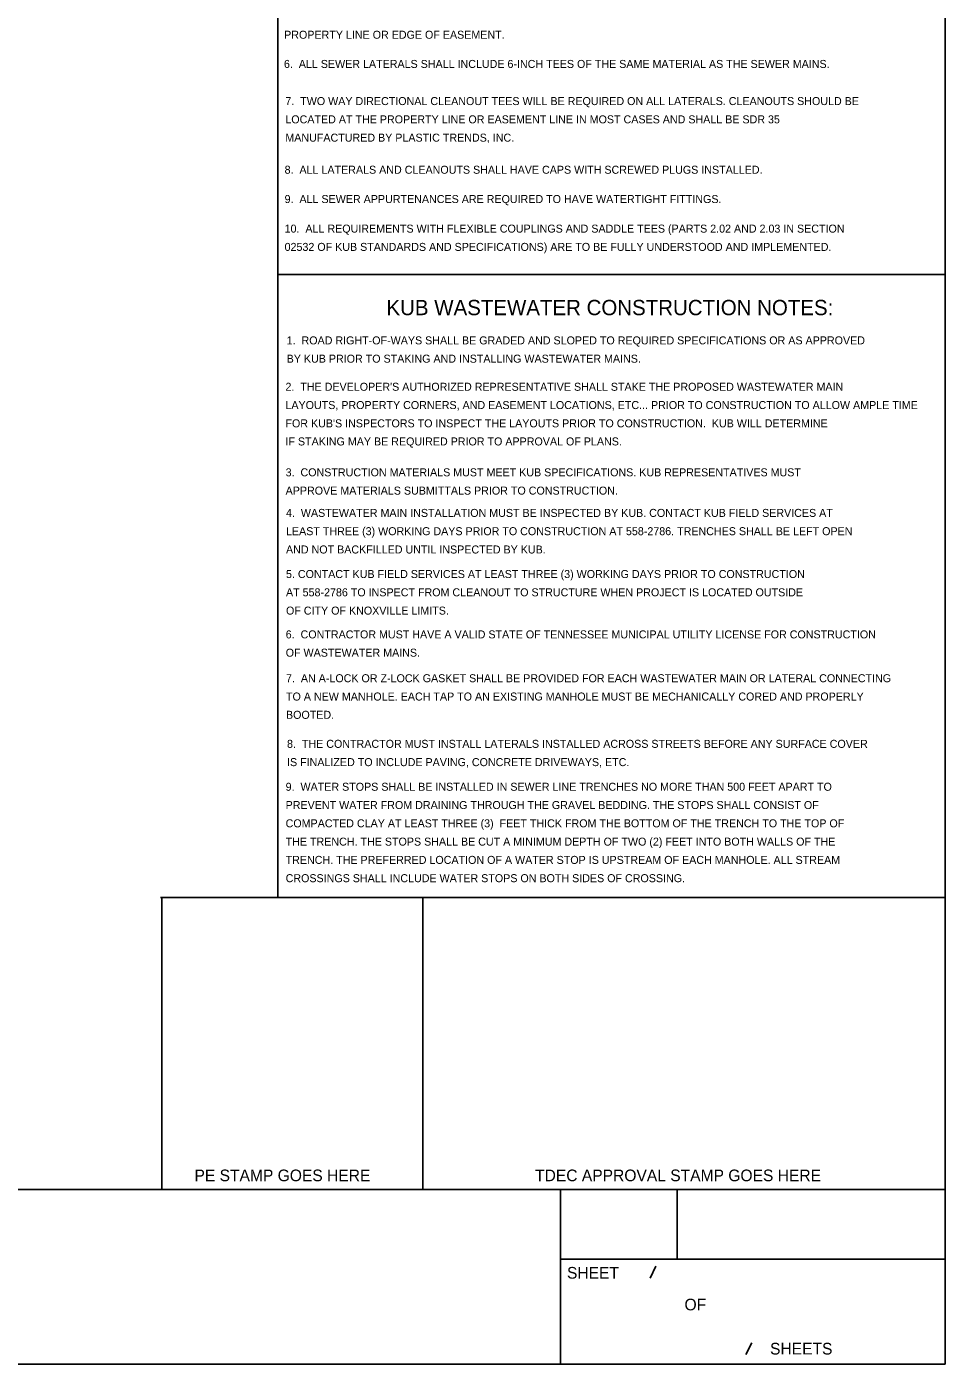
# Model space of a CAD drawing. Extents: x 2616988 to 2621363, y 634385 to 637260.
# Drawn here: x 2620378 to 2621363, y 634385 to 635818 of the extents above; entities that cross this region are included whole.
import ezdxf

# ---------------------------------------------------------------- set-up
doc = ezdxf.new("R2010")
doc.units = 0
doc.layers.add('Level 1', color=7, linetype='Continuous')

msp = doc.modelspace()

# ---------------------------------------------------------------- linework, layer by layer
at = {"layer": 'Level 1'}
for p, q in [((2620647.6, 634885.1), (2620647.6, 637259.8)), ((2621362.9, 634384.8), (2621362.9, 637259.8)), ((2620646.9, 635552.9), (2621362.3, 635552.9)), ((2620521.8, 634885.1), (2621362.9, 634885.1)), ((2620523.2, 634572.7), (2620523.2, 634885.1)), ((2620803, 634572.3), (2620803, 634885.1)), ((2616987.9, 634572.3), (2621362.9, 634572.3)), ((2620950.4, 634572.3), (2620950.4, 634384.8)), ((2621075.4, 634497.3), (2621075.4, 634572.3)), ((2620950.4, 634497.3), (2621362.9, 634497.3)), ((2621052.7, 634489.8), (2621046.4, 634477.1)), ((2621155.5, 634407.8), (2621149.2, 634395.2)), ((2616987.9, 634384.8), (2621362.9, 634384.8))]:
    msp.add_line(p, q, dxfattribs=at)

# ---------------------------------------------------------------- texts
for s, height, p in [('PROPERTY LINE OR EDGE OF EASEMENT.', 8.575, (2620654.2, 635805.5)), ('6.  ALL SEWER LATERALS SHALL INCLUDE 6-INCH TEES OF THE SAME MATERIAL AS THE SEWER MAINS.', 8.575, (2620654, 635774.2)), ('7.  TWO WAY DIRECTIONAL CLEANOUT TEES WILL BE REQUIRED ON ALL LATERALS. CLEANOUTS SHOULD BE', 8.575, (2620655.5, 635734.4)), ('LOCATED AT THE PROPERTY LINE OR EASEMENT LINE IN MOST CASES AND SHALL BE SDR 35', 8.575, (2620655.5, 635714.8)), ('MANUFACTURED BY PLASTIC TRENDS, INC.', 8.575, (2620655.5, 635695.2)), ('8.  ALL LATERALS AND CLEANOUTS SHALL HAVE CAPS WITH SCREWED PLUGS INSTALLED.', 8.575, (2620654.7, 635660.8)), ('9.  ALL SEWER APPURTENANCES ARE REQUIRED TO HAVE WATERTIGHT FITTINGS.', 8.575, (2620654.7, 635629.4)), ('10.  ALL REQUIREMENTS WITH FLEXIBLE COUPLINGS AND SADDLE TEES (PARTS 2.02 AND 2.03 IN SECTION ', 8.575, (2620654.7, 635597.7)), ('02532 OF KUB STANDARDS AND SPECIFICATIONS) ARE TO BE FULLY UNDERSTOOD AND IMPLEMENTED.', 8.575, (2620654.7, 635578.1)), ('KUB WASTEWATER CONSTRUCTION NOTES:', 16.406, (2620763.9, 635509.2)), ('1.  ROAD RIGHT-OF-WAYS SHALL BE GRADED AND SLOPED TO REQUIRED SPECIFICATIONS OR AS APPROVED', 8.575, (2620656.9, 635477.9)), ('BY KUB PRIOR TO STAKING AND INSTALLING WASTEWATER MAINS.', 8.575, (2620656.9, 635458.3)), ("2.  THE DEVELOPER'S AUTHORIZED REPRESENTATIVE SHALL STAKE THE PROPOSED WASTEWATER MAIN", 8.575, (2620655.6, 635428.2)), ('LAYOUTS, PROPERTY CORNERS, AND EASEMENT LOCATIONS, ETC... PRIOR TO CONSTRUCTION TO ALLOW AMPLE TIME', 8.575, (2620655.6, 635408.6)), ("FOR KUB'S INSPECTORS TO INSPECT THE LAYOUTS PRIOR TO CONSTRUCTION.  KUB WILL DETERMINE", 8.575, (2620655.6, 635389)), ('IF STAKING MAY BE REQUIRED PRIOR TO APPROVAL OF PLANS.', 8.575, (2620655.6, 635369.6)), ('3.  CONSTRUCTION MATERIALS MUST MEET KUB SPECIFICATIONS. KUB REPRESENTATIVES MUST', 8.575, (2620655.8, 635336.5)), ('APPROVE MATERIALS SUBMITTALS PRIOR TO CONSTRUCTION.', 8.575, (2620655.8, 635316.9)), ('4.  WASTEWATER MAIN INSTALLATION MUST BE INSPECTED BY KUB. CONTACT KUB FIELD SERVICES AT ', 8.575, (2620656.2, 635293)), ('LEAST THREE (3) WORKING DAYS PRIOR TO CONSTRUCTION AT 558-2786. TRENCHES SHALL BE LEFT OPEN ', 8.575, (2620656.2, 635273.4)), ('AND NOT BACKFILLED UNTIL INSPECTED BY KUB.', 8.575, (2620656.2, 635253.8)), ('5. CONTACT KUB FIELD SERVICES AT LEAST THREE (3) WORKING DAYS PRIOR TO CONSTRUCTION', 8.575, (2620656.2, 635227.5)), ('AT 558-2786 TO INSPECT FROM CLEANOUT TO STRUCTURE WHEN PROJECT IS LOCATED OUTSIDE', 8.575, (2620656.2, 635207.9)), ('OF CITY OF KNOXVILLE LIMITS.', 8.575, (2620656.2, 635188.3)), ('6.  CONTRACTOR MUST HAVE A VALID STATE OF TENNESSEE MUNICIPAL UTILITY LICENSE FOR CONSTRUCTION', 8.575, (2620655.9, 635162.8)), ('OF WASTEWATER MAINS.', 8.575, (2620655.9, 635143.2)), ('7.  AN A-LOCK OR Z-LOCK GASKET SHALL BE PROVIDED FOR EACH WASTEWATER MAIN OR LATERAL CONNECTING', 8.575, (2620656.2, 635115.8)), ('TO A NEW MANHOLE. EACH TAP TO AN EXISTING MANHOLE MUST BE MECHANICALLY CORED AND PROPERLY ', 8.575, (2620656.2, 635096.2)), ('BOOTED.', 8.57, (2620656.2, 635076.6)), ('8.  THE CONTRACTOR MUST INSTALL LATERALS INSTALLED ACROSS STREETS BEFORE ANY SURFACE COVER', 8.575, (2620657.3, 635045.5)), ('IS FINALIZED TO INCLUDE PAVING, CONCRETE DRIVEWAYS, ETC.', 8.575, (2620657.3, 635025.9)), ('9.  WATER STOPS SHALL BE INSTALLED IN SEWER LINE TRENCHES NO MORE THAN 500 FEET APART TO ', 8.575, (2620655.8, 634999.5)), ('PREVENT WATER FROM DRAINING THROUGH THE GRAVEL BEDDING. THE STOPS SHALL CONSIST OF ', 8.575, (2620655.8, 634979.9)), ('COMPACTED CLAY AT LEAST THREE (3)  FEET THICK FROM THE BOTTOM OF THE TRENCH TO THE TOP OF', 8.575, (2620655.8, 634960.3)), ('THE TRENCH. THE STOPS SHALL BE CUT A MINIMUM DEPTH OF TWO (2) FEET INTO BOTH WALLS OF THE', 8.575, (2620655.8, 634940.7)), ('TRENCH. THE PREFERRED LOCATION OF A WATER STOP IS UPSTREAM OF EACH MANHOLE. ALL STREAM', 8.575, (2620655.8, 634921.1)), ('CROSSINGS SHALL INCLUDE WATER STOPS ON BOTH SIDES OF CROSSING.', 8.575, (2620655.8, 634901.5)), ('PE STAMP GOES HERE', 12.5, (2620558.1, 634581)), ('TDEC APPROVAL STAMP GOES HERE', 12.5, (2620923.2, 634581)), ('SHEET', 12.5, (2620957.4, 634476.6)), ('OF', 12.5, (2621083.4, 634442.6)), ('SHEETS', 12.5, (2621175.1, 634395.3))]:
    msp.add_text(s, height=height, dxfattribs=at).set_placement(p)

doc.saveas('drawing.dxf')
